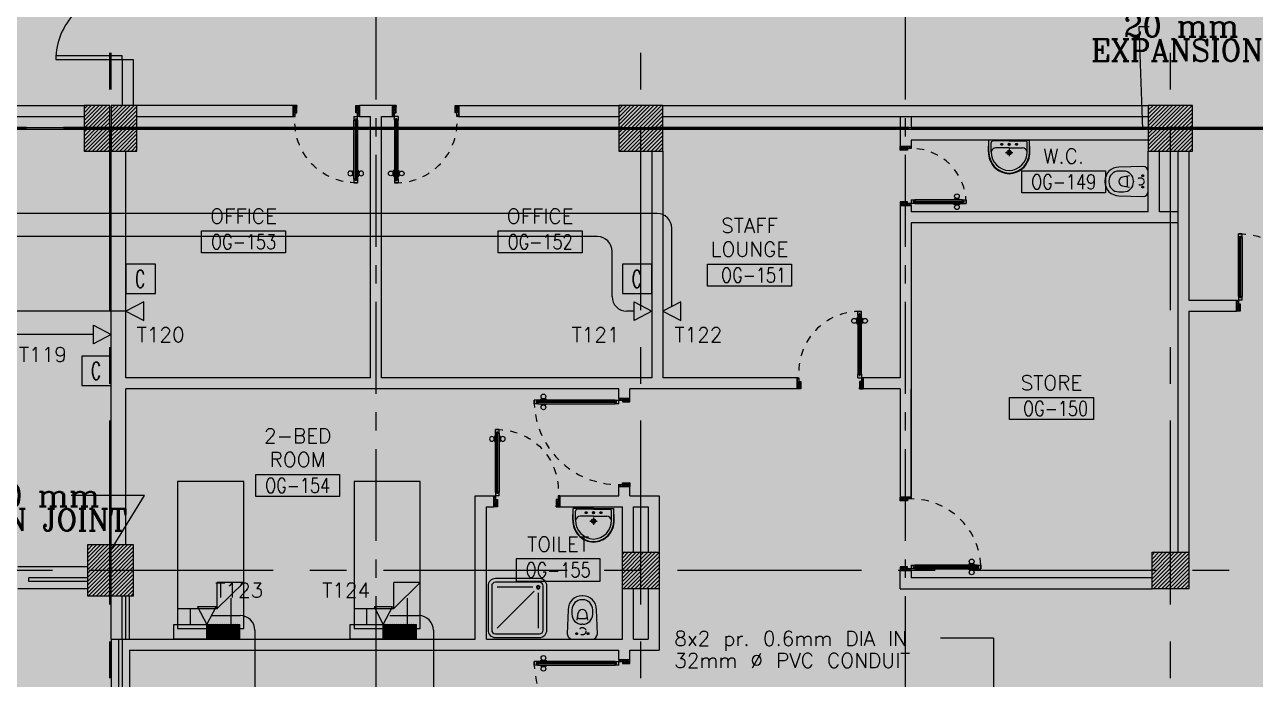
# Model space of a CAD drawing. Extents: x -0.3 to 92.6, y -1.1 to 78.4.
# Drawn here: x 48.54 to 65.28, y 25.87 to 34.77 of the extents above; entities that cross this region are included whole.
import ezdxf
from ezdxf.enums import TextEntityAlignment as Align

# ---------------------------------------------------------------- set-up
doc = ezdxf.new("R2010")
doc.units = 0
doc.header["$MEASUREMENT"] = 0
for name, pattern in [('CENTER', [2, 1.25, -0.25, 0.25, -0.25]), ('CENTERX2', [4, 2.5, -0.5, 0.5, -0.5]), ('DASHED', [0.75, 0.5, -0.25]), ('HIDDEN', [0.375, 0.25, -0.125]), ('HIDDEN2', [0.1875, 0.125, -0.0625])]:
    doc.linetypes.add(name, pattern=pattern)
doc.layers.get('0').update_dxf_attribs({"color": 11, "linetype": 'CONTINUOUS'})
for name, color, linetype in [('AXES', 11, 'CENTERX2'), ('AXES1', 11, 'CENTER'), ('COL', 11, 'CONTINUOUS'), ('DOOR', 11, 'CONTINUOUS'), ('E-CO', 6, 'CONTINUOUS'), ('E-TEL', 4, 'CONTINUOUS'), ('E-TEXT', 2, 'CONTINUOUS'), ('E-WIRE', 4, 'CONTINUOUS'), ('EJ', 11, 'CONTINUOUS'), ('FIX', 11, 'CONTINUOUS'), ('FUR', 11, 'CONTINUOUS'), ('HAT', 11, 'CONTINUOUS'), ('INSUL', 11, 'CONTINUOUS'), ('RM-BOX', 11, 'CONTINUOUS'), ('RM-NAME', 11, 'CONTINUOUS'), ('RM-NO', 11, 'CONTINUOUS'), ('ROOF', 11, 'CONTINUOUS'), ('WALL', 11, 'CONTINUOUS'), ('WALL-F', 11, 'CONTINUOUS'), ('WIN', 11, 'CONTINUOUS')]:
    doc.layers.add(name, color=color, linetype=linetype)
doc.styles.add('DIM7', font='simplex.shx', dxfattribs={"width": 0.8})
doc.styles.add('ROMANC', font='romanc', dxfattribs={"height": 0.1})
doc.styles.add('ROMANS', font='ROMANS.shx', dxfattribs={"width": 0.6})
doc.styles.get("Standard").update_dxf_attribs({"font": 'TXT.shx'})
doc.dimstyles.new('DIM-OUT', dxfattribs={"dimscale": 0, "dimtxt": 0.24, "dimasz": 0.08, "dimexe": 0.02, "dimexo": 0.02, "dimgap": 0.05, "dimtad": 1, "dimdec": 0, "dimlfac": 1000, "dimzin": 0, "dimdsep": 46, "dimtxsty": 'ROMANS', "dimblk1": 'ARCHTICK', "dimblk2": 'ARCHTICK', "dimsah": 1, "dimcen": 0.01, "dimdle": 0.08, "dimclrd": 7, "dimclre": 7, "dimclrt": 2, "dimadec": 0, "dimazin": 0, "dimtp": 2, "dimtm": 2, "dimtfac": 0.114286, "dimtdec": 0, "dimtix": 1, "dimtmove": 2, "dimatfit": 3, "dimldrblk": 'ARCHTICK', "dimfxl": 0, "dimtolj": 1, "dimtzin": 0, "dimarcsym": 0})

# ---------------------------------------------------------------- blocks, each defined once
blk = doc.blocks.new('A$C376C1807')
at = {"layer": 'DOOR'}
for p, q in [((0, 0.9), (0, 0.85)), ((0.9, 0.9), (0, 0.9)), ((0, 0.85), (0.899, 0.85))]:
    blk.add_line(p, q, dxfattribs=at)
blk.add_arc((0, 0.9), 0.9, 270, 0, dxfattribs=at)
blk = doc.blocks.new('AH20A')
at = {"layer": 'FUR'}
for p, q in [((0, 0.5), (0, -0.5)), ((1, 0.5), (0, 0.5)), ((0.1358, 0.5), (0.1358, -0.0987)), ((1, -0.5), (1, 0.5)), ((0.1358, 0.3112), (0.0277, 0.3112)), ((0.0277, 0.3112), (0.0277, -0.3087)), ((0.1358, -0.0987), (0.3125, -0.5)), ((0.1358, -0.0987), (0.3125, -0.0987)), ((0.3125, -0.5), (0.3125, -0.0987)), ((0.0277, -0.3087), (0.2076, -0.3087)), ((0, -0.5), (1, -0.5))]:
    blk.add_line(p, q, dxfattribs=at)
blk = doc.blocks.new('WC1')
at = {"layer": 'FIX', "lineweight": 20}
for p, q in [((-210, 204), (-538, 194)), ((-727, 5), (-727, -5)), ((-674, 5), (-674, -5)), ((-534, 24), (-540, 0)), ((-540, 0), (-534, -24)), ((-475, 141), (-538, 141)), ((-395, 76), (-490, 60)), ((-339, 5), (-339, -5)), ((-137, 0), (-137, 131)), ((-137, -131), (-137, 0)), ((-538, -141), (-475, -141)), ((-490, -60), (-395, -76)), ((-538, -194), (-210, -204)), ((-213, -204), (-210, -204))]:
    blk.add_line(p, q, dxfattribs=at)
at = {"layer": 'FIX', "linetype": 'Continuous', "lineweight": 20}
blk.add_line((-420, -47), (-420, 45), dxfattribs=at)
at = {"layer": 'FIX', "linetype": 'HIDDEN2', "lineweight": 20, "ltscale": 0.3}
blk.add_circle((-245, 0), 49.8, dxfattribs=at)
at = {"layer": 'FIX', "linetype": 'HIDDEN', "lineweight": 20, "ltscale": 0.05}
for centre in [(-213, 78), (-213, -77)]:
    blk.add_circle(centre, 11.6, dxfattribs=at)
at = {"layer": 'FIX', "lineweight": 20}
for centre, radius, start, end in [((-538, 5), 189, 90, 180), ((-210, 131), 73, 360, 90), ((-538, 5), 136, 90, 180), ((-473, -7), 68.2, 128.9242, 152.8468), ((-464, -18), 82, 108.496, 128.9242), ((-475, 5), 136, 360, 90), ((-538, -5), 189, 180, 270), ((-538, -5), 136, 180, 270), ((-473, 7), 68.2, 207.1532, 231.0758), ((-464, 18), 82, 231.0758, 251.504), ((-475, -5), 136, 270, 0), ((-210, -131), 73, 270, 0)]:
    blk.add_arc(centre, radius, start, end, dxfattribs=at)
at = {"layer": 'FIX', "linetype": 'Continuous', "lineweight": 20}
for centre, start, end in [((-443, 46), 357.6662, 91.6121), ((-442, -46), 268.3879, 2.3338)]:
    blk.add_arc(centre, 22.3, start, end, dxfattribs=at)
blk = doc.blocks.new('LAV1')
at = {"layer": 'FIX', "linetype": 'ByBlock', "ltscale": 0.3}
for p, q in [((-280, 210), (-275, 50)), ((-245, 210), (-245, 85)), ((245, 210), (245, 85)), ((280, 210), (275, 50)), ((0, 60), (-220, 60)), ((0, 60), (220, 60))]:
    blk.add_line(p, q, dxfattribs=at)
at = {"layer": 'FIX', "linetype": 'Continuous', "lineweight": 20}
for p, q in [((-275, 210), (-275, 50)), ((275, 210), (275, 50)), ((0, 50), (-275, 50)), ((0, 50), (-252, 50)), ((0, 155), (-181, 155)), ((0, 155), (181, 155)), ((0, 50), (275, 50)), ((0, 50), (252, 50))]:
    blk.add_line(p, q, dxfattribs=at)
at = {"layer": 'FIX', "linetype": 'DASHED', "lineweight": 20, "ltscale": 0.05}
for p, q in [((50, 220), (-50, 220)), ((0, 170), (0, 270)), ((0, 170), (0, 270))]:
    blk.add_line(p, q, dxfattribs=at)
at = {"layer": 'FIX', "lineweight": 20}
for p, q in [((16, 107), (-15, 107)), ((0, 92), (0, 123))]:
    blk.add_line(p, q, dxfattribs=at)
for centre, radius in [((0, 220), 29.5), ((0, 220), 22.5), ((0, 107), 15.5)]:
    blk.add_circle(centre, radius, dxfattribs=at)
at = {"layer": 'FIX', "linetype": 'HIDDEN', "lineweight": 20, "ltscale": 0.05}
for centre in [(-100, 107), (100, 107)]:
    blk.add_circle(centre, 12.4, dxfattribs=at)
at = {"layer": 'FIX', "linetype": 'ByBlock', "ltscale": 0.3}
for centre, radius, start, end in [((7, 220), 287, 91.3776, 182.0064), ((-7, 220), 287, 357.9936, 88.6224), ((-220, 85), 24.9, 179.7021, 269.9486), ((220, 85), 24.9, 270.0514, 0.2979)]:
    blk.add_arc(centre, radius, start, end, dxfattribs=at)
at = {"layer": 'FIX', "linetype": 'Continuous', "lineweight": 20}
for centre, radius, start, end in [((8, 217), 283, 91.6988, 181.351), ((8, 212), 253, 91.7328, 180.4884), ((-8, 217), 283, 358.649, 88.3012), ((-8, 212), 253, 359.5116, 88.2672), ((-179, 222), 66.9, 190.2006, 268.0786), ((179, 222), 66.9, 271.9214, 349.7994)]:
    blk.add_arc(centre, radius, start, end, dxfattribs=at)
blk = doc.blocks.new('SHR1')
at = {"layer": 'FIX'}
for p, q in [((-196, 196), (-700, 700)), ((-143, 218), (-143, 700)), ((-218, 143), (-700, 143))]:
    blk.add_line(p, q, dxfattribs=at)
for points in [[(-825, 125), (-825, 725, -0.414214), (-725, 825), (-125, 825, -0.414214), (-25, 725), (-25, 125, -0.414214), (-125, 25), (-725, 25, -0.414214)], [(-775, 125), (-775, 725, -0.414214), (-725, 775), (-125, 775, -0.414214), (-75, 725), (-75, 125, -0.414214), (-125, 75), (-725, 75, -0.414214)]]:
    blk.add_lwpolyline(points, format="xyb", close=True, dxfattribs=at)
for radius in [25, 15]:
    blk.add_circle((-143, 143), radius, dxfattribs=at)
blk = doc.blocks.new('RM1')
at = {"layer": 'RM-BOX'}
blk.add_lwpolyline([(570, -200), (-570, -200), (-570, -500), (570, -500)], close=True, dxfattribs=at)
at = {"layer": 'RM-NAME', "style": 'ROMANS'}
for tag, p in [('ROOMNAME1', (0, 324)), ('ROOMNAME2', (0, 0))]:
    blk.add_attdef(tag, text='', height=200, dxfattribs=at).set_placement(p, align=Align.MIDDLE)
at = {"layer": 'RM-NO', "style": 'ROMANS', "width": 0.8}
blk.add_attdef('ROOMNO', text='', height=200, dxfattribs=at).set_placement((0, -350), align=Align.MIDDLE)
blk = doc.blocks.new('DOOR90')
at = {"layer": 'DOOR', "linetype": 'ByBlock'}
for p, q in [((0, 0), (-150, 0)), ((-200, -25), (-1000, -25)), ((-200, -42), (-1000, -42)), ((-200, -58), (-1000, -58)), ((-1000, -75), (-200, -75))]:
    blk.add_line(p, q, dxfattribs=at)
at = {"layer": 'DOOR', "color": 0, "linetype": 'ByBlock'}
for p, q in [((-150, 0), (-150, -25)), ((-150, 0), (0, 0)), ((0, -50), (0, 0)), ((-1050, -25), (-1050, -75)), ((-1050, -75), (-1050, -25)), ((-1000, -25), (-1050, -25)), ((-1000, -75), (-1050, -75)), ((-1020, -42), (-1020, -58)), ((-1000, -42), (-1020, -42)), ((-1000, -58), (-1020, -58)), ((-1000, -25), (-1000, -42)), ((-1000, -58), (-1000, -75)), ((-968, -25), (-968, -18)), ((-878, -18), (-968, -18)), ((-968, -75), (-968, -82)), ((-878, -82), (-968, -82)), ((-955, -18), (-955, -9)), ((-955, -9), (-890, -9)), ((-955, -18), (-890, -18)), ((-955, -82), (-955, -91)), ((-955, -82), (-890, -82)), ((-955, -91), (-890, -91)), ((-890, -18), (-890, -9)), ((-890, -82), (-890, -91)), ((-878, -25), (-878, -18)), ((-878, -75), (-878, -82)), ((-200, -42), (-200, -25)), ((-200, -25), (-150, -25)), ((-180, -42), (-200, -42)), ((-200, -75), (-200, -58)), ((-200, -58), (-180, -58)), ((-150, -75), (-200, -75)), ((-180, -58), (-180, -42)), ((-150, -75), (-150, -25)), ((-150, -25), (-100, -25)), ((-100, -25), (-100, -50)), ((-100, -50), (0, -50)), ((-150, -900), (-150, -875)), ((-150, -875), (-100, -875)), ((0, -900), (-150, -900)), ((-150, -900), (0, -900)), ((-100, -850), (0, -850)), ((-100, -875), (-100, -850)), ((0, -850), (0, -900))]:
    blk.add_line(p, q, dxfattribs=at)
at = {"layer": 'DOOR', "color": 9, "linetype": 'ByBlock'}
for p, q in [((0, -50), (-114, 0)), ((0, -50), (-40, 0)), ((0, -50), (-100, -37)), ((0, -850), (-114, -900)), ((0, -850), (-100, -863)), ((0, -850), (-40, -900))]:
    blk.add_line(p, q, dxfattribs=at)
at = {"layer": 'DOOR', "color": 0, "linetype": 'ByBlock'}
for centre in [(-923, 24), (-923, -124)]:
    blk.add_circle(centre, 32.4, dxfattribs=at)
at = {"layer": 'DOOR', "color": 9, "linetype": 'ByBlock'}
for centre, radius, start, end in [((0, -50), 74.4, 137.7764, 180), ((0, -50), 54.4, 113.2074, 180), ((0, -50), 154, 161.1053, 166.2858), ((0, -50), 134, 158.1598, 169.28), ((0, -50), 114, 154.0838, 167.3774), ((0, -50), 94.4, 148.0182, 180), ((0, -50), 34.4, 90, 180), ((0, -50), 14.4, 90, 180), ((0, -850), 154, 193.7142, 198.8947), ((0, -850), 134, 190.72, 201.8402), ((0, -850), 94.4, 180, 211.9818), ((0, -850), 74.4, 180, 222.2236), ((0, -850), 54.4, 180, 246.7926), ((0, -850), 34.4, 180, 270), ((0, -850), 14.4, 180, 270)]:
    blk.add_arc(centre, radius, start, end, dxfattribs=at)
at = {"layer": 'DOOR', "linetype": 'HIDDEN', "ltscale": 0.5}
blk.add_arc((-222, -50), 828, 178.2701, 275.003, dxfattribs=at)
blk = doc.blocks.new('DOOR80')
at = {"layer": 'DOOR', "color": 0, "linetype": 'ByBlock'}
for p, q in [((-75, 850), (-75, 900)), ((-75, 900), (-25, 900)), ((-25, 900), (-75, 900)), ((-58, 850), (-75, 850)), ((-58, 850), (-58, 870)), ((-42, 870), (-58, 870)), ((-42, 850), (-42, 870)), ((-25, 850), (-42, 850)), ((-25, 850), (-25, 900)), ((-91, 805), (-91, 740)), ((-82, 805), (-91, 805)), ((-82, 740), (-91, 740)), ((-82, 728), (-82, 818)), ((-75, 818), (-82, 818)), ((-82, 805), (-82, 740)), ((-75, 728), (-82, 728)), ((-25, 818), (-18, 818)), ((-25, 728), (-18, 728)), ((-18, 728), (-18, 818)), ((-18, 805), (-18, 740)), ((-18, 805), (-9, 805)), ((-18, 740), (-9, 740)), ((-9, 805), (-9, 740)), ((-75, 200), (-58, 200)), ((-75, 150), (-75, 200)), ((-58, 200), (-58, 180)), ((-58, 180), (-42, 180)), ((-42, 200), (-25, 200)), ((-42, 180), (-42, 200)), ((-25, 200), (-25, 150)), ((-800, 150), (-800, 0)), ((-800, 150), (-775, 150)), ((-800, 0), (-800, 150)), ((-750, 0), (-800, 0)), ((-775, 150), (-775, 100)), ((-775, 100), (-750, 100)), ((-750, 100), (-750, 0)), ((-75, 150), (-25, 150)), ((-50, 100), (-50, 0)), ((-25, 100), (-50, 100)), ((-50, 0), (0, 0)), ((0, 150), (-25, 150)), ((-25, 150), (-25, 100)), ((0, 0), (0, 150)), ((0, 150), (0, 0))]:
    blk.add_line(p, q, dxfattribs=at)
at = {"layer": 'DOOR', "linetype": 'ByBlock'}
for p, q in [((-75, 850), (-75, 200)), ((-58, 200), (-58, 850)), ((-42, 200), (-42, 850)), ((-25, 200), (-25, 850))]:
    blk.add_line(p, q, dxfattribs=at)
at = {"layer": 'DOOR', "color": 9, "linetype": 'ByBlock'}
for p, q in [((-750, 0), (-800, 114)), ((-750, 0), (-800, 40)), ((-750, 0), (-763, 100)), ((-50, 0), (0, 114)), ((-50, 0), (-37, 100)), ((-50, 0), (0, 40))]:
    blk.add_line(p, q, dxfattribs=at)
at = {"layer": 'DOOR', "color": 0, "linetype": 'ByBlock'}
for centre in [(-124, 773), (24, 773)]:
    blk.add_circle(centre, 32.4, dxfattribs=at)
at = {"layer": 'DOOR', "linetype": 'HIDDEN', "ltscale": 0.5}
blk.add_arc((-25, 150), 750, 90, 180, dxfattribs=at)
at = {"layer": 'DOOR', "color": 9, "linetype": 'ByBlock'}
for centre, radius, start, end in [((-750, 0), 154, 103.7142, 108.8947), ((-750, 0), 134, 100.72, 111.8402), ((-750, 0), 94.4, 90, 121.9818), ((-750, 0), 74.4, 90, 132.2236), ((-750, 0), 54.4, 90, 156.7926), ((-750, 0), 34.4, 90, 180), ((-750, 0), 14.4, 90, 180), ((-50, 0), 94.4, 58.0182, 90), ((-50, 0), 74.4, 47.7764, 90), ((-50, 0), 54.4, 23.2074, 90), ((-50, 0), 34.4, 0, 90), ((-50, 0), 14.4, 0, 90), ((-50, 0), 134, 68.1598, 79.28), ((-50, 0), 114, 64.0838, 77.3774), ((-50, 0), 154, 71.1053, 76.2858)]:
    blk.add_arc(centre, radius, start, end, dxfattribs=at)
blk = doc.blocks.new('DOOR-10')
at = {"layer": 'DOOR', "color": 0, "linetype": 'ByBlock'}
for p, q in [((-83, 1005), (-92, 1005)), ((-92, 1005), (-92, 940)), ((-76, 1018), (-83, 1018)), ((-83, 928), (-83, 1018)), ((-83, 1005), (-83, 940)), ((-26, 1100), (-76, 1100)), ((-76, 1100), (-26, 1100)), ((-76, 1050), (-76, 1100)), ((-59, 1050), (-76, 1050)), ((-43, 1070), (-59, 1070)), ((-59, 1050), (-59, 1070)), ((-43, 1050), (-43, 1070)), ((-26, 1050), (-43, 1050)), ((-26, 1050), (-26, 1100)), ((-26, 1018), (-18, 1018)), ((-18, 928), (-18, 1018)), ((-18, 1005), (-9, 1005)), ((-18, 1005), (-18, 940)), ((-9, 1005), (-9, 940)), ((-83, 940), (-92, 940)), ((-76, 928), (-83, 928)), ((-26, 928), (-18, 928)), ((-18, 940), (-9, 940)), ((-76, 200), (-59, 200)), ((-76, 150), (-76, 200)), ((-59, 200), (-59, 180)), ((-59, 180), (-43, 180)), ((-43, 200), (-26, 200)), ((-43, 180), (-43, 200)), ((-26, 200), (-26, 150)), ((-1001, 0), (-1001, 150)), ((-1001, 150), (-976, 150)), ((-1001, 150), (-1001, 0)), ((-951, 0), (-1001, 0)), ((-976, 150), (-976, 100)), ((-976, 100), (-951, 100)), ((-951, 100), (-951, 0)), ((-76, 150), (-26, 150)), ((-51, 100), (-51, 0)), ((-26, 100), (-51, 100)), ((-51, 0), (-1, 0)), ((-1, 150), (-26, 150)), ((-26, 150), (-26, 100))]:
    blk.add_line(p, q, dxfattribs=at)
at = {"layer": 'DOOR', "linetype": 'ByBlock'}
for p, q in [((-76, 1050), (-76, 200)), ((-59, 200), (-59, 1050)), ((-43, 200), (-43, 1050)), ((-26, 200), (-26, 1050))]:
    blk.add_line(p, q, dxfattribs=at)
at = {"layer": 'DOOR', "color": 9, "linetype": 'ByBlock'}
for p, q in [((-951, 0), (-1001, 114)), ((-951, 0), (-1001, 40)), ((-951, 0), (-964, 100)), ((-51, 0), (-1, 114)), ((-51, 0), (-37, 100)), ((-51, 0), (-1, 40)), ((-1, 0), (-1, 150))]:
    blk.add_line(p, q, dxfattribs=at)
at = {"layer": 'DOOR', "color": 0, "linetype": 'ByBlock'}
for centre in [(-124, 973), (23, 973)]:
    blk.add_circle(centre, 32.4, dxfattribs=at)
at = {"layer": 'DOOR', "linetype": 'HIDDEN', "ltscale": 0.5}
blk.add_arc((-23, 149), 952, 93.1482, 179.9482, dxfattribs=at)
at = {"layer": 'DOOR', "color": 9, "linetype": 'ByBlock'}
for centre, radius, start, end in [((-951, 0), 154, 103.7142, 108.8947), ((-951, 0), 134, 100.72, 111.8402), ((-951, 0), 94.4, 90, 121.9818), ((-951, 0), 74.4, 90, 132.2236), ((-951, 0), 54.4, 90, 156.7926), ((-951, 0), 34.4, 90, 180), ((-951, 0), 14.4, 90, 180), ((-51, 0), 94.4, 58.0182, 90), ((-51, 0), 74.4, 47.7764, 90), ((-51, 0), 54.4, 23.2074, 90), ((-51, 0), 34.4, 0, 90), ((-51, 0), 14.4, 0, 90), ((-51, 0), 134, 68.1598, 79.28), ((-51, 0), 114, 64.0838, 77.3774), ((-51, 0), 154, 71.1053, 76.2858)]:
    blk.add_arc(centre, radius, start, end, dxfattribs=at)
blk = doc.blocks.new('DOOR100')
at = {"layer": 'DOOR', "color": 0, "linetype": 'ByBlock'}
for p, q in [((-92, 1206), (-92, 1141)), ((-83, 1206), (-92, 1206)), ((-83, 1129), (-83, 1219)), ((-76, 1219), (-83, 1219)), ((-83, 1206), (-83, 1141)), ((-76, 1251), (-76, 1301)), ((-76, 1301), (-26, 1301)), ((-26, 1301), (-76, 1301)), ((-59, 1251), (-76, 1251)), ((-59, 1251), (-59, 1271)), ((-43, 1271), (-59, 1271)), ((-43, 1251), (-43, 1271)), ((-26, 1251), (-43, 1251)), ((-26, 1251), (-26, 1301)), ((-26, 1219), (-19, 1219)), ((-19, 1129), (-19, 1219)), ((-19, 1206), (-19, 1141)), ((-19, 1206), (-10, 1206)), ((-10, 1206), (-10, 1141)), ((-83, 1141), (-92, 1141)), ((-76, 1129), (-83, 1129)), ((-26, 1129), (-19, 1129)), ((-19, 1141), (-10, 1141)), ((-76, 200), (-59, 200)), ((-76, 150), (-76, 200)), ((-59, 200), (-59, 180)), ((-59, 180), (-43, 180)), ((-43, 200), (-26, 200)), ((-43, 180), (-43, 200)), ((-26, 200), (-26, 150)), ((-1201, 0), (-1201, 150)), ((-1201, 150), (-1176, 150)), ((-1201, 150), (-1201, 0)), ((-1151, 0), (-1201, 0)), ((-1176, 150), (-1176, 100)), ((-1176, 100), (-1151, 100)), ((-1151, 100), (-1151, 0)), ((-76, 150), (-26, 150)), ((-51, 100), (-51, 0)), ((-26, 100), (-51, 100)), ((-51, 0), (-1, 0)), ((-1, 150), (-26, 150)), ((-26, 150), (-26, 100)), ((-1, 150), (-1, 0))]:
    blk.add_line(p, q, dxfattribs=at)
at = {"layer": 'DOOR', "linetype": 'ByBlock'}
for p, q in [((-76, 1251), (-76, 200)), ((-59, 200), (-59, 1251)), ((-43, 200), (-43, 1251)), ((-26, 200), (-26, 1251))]:
    blk.add_line(p, q, dxfattribs=at)
at = {"layer": 'DOOR', "color": 9, "linetype": 'ByBlock'}
for p, q in [((-1151, 0), (-1201, 114)), ((-1151, 0), (-1201, 40)), ((-1151, 0), (-1164, 100)), ((-51, 0), (-1, 114)), ((-51, 0), (-38, 100)), ((-51, 0), (-1, 40))]:
    blk.add_line(p, q, dxfattribs=at)
at = {"layer": 'DOOR', "color": 0, "linetype": 'ByBlock'}
for centre in [(-125, 1174), (22, 1174)]:
    blk.add_circle(centre, 32.4, dxfattribs=at)
at = {"layer": 'DOOR', "linetype": 'HIDDEN', "ltscale": 0.5}
blk.add_arc((-27, 152), 1149, 89.961, 180.0931, dxfattribs=at)
at = {"layer": 'DOOR', "color": 9, "linetype": 'ByBlock'}
for centre, radius, start, end in [((-1151, 0), 154, 103.7142, 108.8947), ((-1151, 0), 134, 100.72, 111.8402), ((-1151, 0), 94.4, 90, 121.9818), ((-1151, 0), 74.4, 90, 132.2236), ((-1151, 0), 54.4, 90, 156.7926), ((-1151, 0), 34.4, 90, 180), ((-1151, 0), 14.4, 90, 180), ((-51, 0), 94.4, 58.0182, 90), ((-51, 0), 74.4, 47.7764, 90), ((-51, 0), 54.4, 23.2074, 90), ((-51, 0), 34.4, 0, 90), ((-51, 0), 14.4, 0, 90), ((-51, 0), 134, 68.1598, 79.28), ((-51, 0), 114, 64.0838, 77.3774), ((-51, 0), 154, 71.1053, 76.2858)]:
    blk.add_arc(centre, radius, start, end, dxfattribs=at)
blk = doc.blocks.new('A$C272A55A0')
at = {"layer": 'DOOR', "color": 0, "linetype": 'ByBlock'}
for p, q in [((0, 900), (0, 1050)), ((50, 1050), (0, 1050)), ((50, 950), (50, 1050)), ((1750, 950), (1750, 1050)), ((1750, 1050), (1800, 1050)), ((1800, 1050), (1800, 900)), ((0, 900), (25, 900)), ((25, 950), (50, 950)), ((25, 900), (25, 950)), ((75, 900), (25, 900)), ((25, 850), (25, 900)), ((42, 850), (25, 850)), ((58, 870), (42, 870)), ((42, 870), (42, 850)), ((58, 850), (58, 870)), ((75, 850), (58, 850)), ((75, 900), (75, 850)), ((1725, 900), (1775, 900)), ((1725, 900), (1725, 850)), ((1725, 850), (1742, 850)), ((1742, 870), (1758, 870)), ((1742, 850), (1742, 870)), ((1775, 950), (1750, 950)), ((1758, 870), (1758, 850)), ((1758, 850), (1775, 850)), ((1775, 900), (1775, 950)), ((1800, 900), (1775, 900)), ((1775, 850), (1775, 900)), ((1725, 173), (1718, 173)), ((1718, 173), (1718, 83)), ((1775, 173), (1782, 173)), ((1782, 173), (1782, 83)), ((25, 50), (42, 50)), ((25, 50), (25, 0)), ((25, 0), (75, 0)), ((75, 0), (25, 0)), ((42, 50), (42, 30)), ((42, 30), (58, 30)), ((58, 50), (75, 50)), ((58, 50), (58, 30)), ((75, 50), (75, 0)), ((1718, 160), (1709, 160)), ((1709, 95), (1709, 160)), ((1718, 95), (1709, 95)), ((1718, 95), (1718, 160)), ((1725, 83), (1718, 83)), ((1742, 50), (1725, 50)), ((1725, 50), (1725, 0)), ((1775, 0), (1725, 0)), ((1725, 0), (1775, 0)), ((1742, 50), (1742, 30)), ((1758, 30), (1742, 30)), ((1775, 50), (1758, 50)), ((1758, 50), (1758, 30)), ((1775, 83), (1782, 83)), ((1775, 50), (1775, 0)), ((1782, 160), (1791, 160)), ((1782, 95), (1782, 160)), ((1782, 95), (1791, 95)), ((1791, 95), (1791, 160))]:
    blk.add_line(p, q, dxfattribs=at)
at = {"layer": 'DOOR', "color": 9, "linetype": 'ByBlock'}
for p, q in [((50, 1050), (0, 1010)), ((50, 1050), (0, 937)), ((50, 1050), (37, 950)), ((1750, 1050), (1800, 1010)), ((1750, 1050), (1800, 937)), ((1750, 1050), (1763, 950))]:
    blk.add_line(p, q, dxfattribs=at)
at = {"layer": 'DOOR', "linetype": 'ByBlock'}
for p, q in [((25, 850), (25, 50)), ((42, 850), (42, 50)), ((58, 850), (58, 50)), ((75, 50), (75, 850)), ((1725, 50), (1725, 850)), ((1742, 850), (1742, 50)), ((1758, 850), (1758, 50)), ((1775, 850), (1775, 50))]:
    blk.add_line(p, q, dxfattribs=at)
at = {"layer": 'DOOR', "color": 0, "linetype": 'ByBlock'}
for centre in [(1676, 128), (1824, 128)]:
    blk.add_circle(centre, 32.4, dxfattribs=at)
at = {"layer": 'DOOR', "color": 9, "linetype": 'ByBlock'}
for centre, radius, start, end in [((50, 1050), 54.4, 203.2074, 270), ((50, 1050), 34.4, 180, 270), ((50, 1050), 14.4, 180, 270), ((1750, 1050), 14.4, 270, 0), ((1750, 1050), 34.4, 270, 0), ((1750, 1050), 54.4, 270, 336.7926), ((50, 1050), 74.4, 227.7764, 270), ((50, 1050), 94.4, 238.0182, 270), ((50, 1050), 114, 244.0838, 257.3774), ((50, 1050), 134, 248.1598, 259.28), ((50, 1050), 154, 251.1053, 256.2858), ((1750, 1050), 74.4, 270, 312.2236), ((1750, 1050), 94.4, 270, 301.9818), ((1750, 1050), 114, 282.6226, 295.9162), ((1750, 1050), 134, 280.72, 291.8402), ((1750, 1050), 154, 283.7142, 288.8947)]:
    blk.add_arc(centre, radius, start, end, dxfattribs=at)
at = {"layer": 'DOOR', "linetype": 'HIDDEN', "ltscale": 0.5}
for centre, start, end in [((50, 851), 268.3174, 3.2965), ((1750, 851), 176.7035, 271.6826)]:
    blk.add_arc(centre, 851, start, end, dxfattribs=at)
at = {"layer": 'WALL', "linetype": 'ByBlock'}
blk.add_line((1800, 900), (1800, 1050), dxfattribs=at)
blk = doc.blocks.new('C11')
at = {"layer": 'HAT'}
h = blk.add_hatch(dxfattribs=at)
h.set_pattern_fill('ANSI31', color=256, scale=300, style=0)
h.set_pattern_definition([(45, (-248556.182, -75061.005), (-26.5165043, 26.5165043), [])])
h.paths.add_polyline_path([(300, 700), (0, 700), (0, 350), (300, 350)])
h.paths.add_polyline_path([(300, 350), (0, 350), (0, 0), (300, 0)])
at = {"layer": 'COL'}
blk.add_lwpolyline([(300, 700), (300, 0), (0, 0), (0, 700)], close=True, dxfattribs=at)
blk = doc.blocks.new('C11D')
at = {"layer": 'COL', "linetype": 'ByBlock'}
for p in [(-320, 0), (0, 0)]:
    blk.add_blockref('C11', p, dxfattribs=at)
blk = doc.blocks.new('C5')
at = {"layer": 'HAT', "linetype": 'ByBlock'}
h = blk.add_hatch(dxfattribs=at)
h.set_pattern_fill('ANSI31', color=256, scale=300, style=0)
h.set_pattern_definition([(45, (-223356.182, -51411.005), (-26.516504, 26.516504), [])])
h.paths.add_polyline_path([(300, 300), (0, 300), (0, 0), (300, 0)])
h.paths.add_polyline_path([(600, 300), (300, 300), (300, 0), (600, 0)])
at = {"layer": 'COL'}
blk.add_lwpolyline([(600, 300), (0, 300), (0, 0), (600, 0)], close=True, dxfattribs=at)
blk = doc.blocks.new('C7')
at = {"layer": 'HAT'}
h = blk.add_hatch(dxfattribs=at)
h.set_pattern_fill('ANSI31', color=256, scale=300, style=0)
h.set_pattern_definition([(45, (-248876.182, -51411.005), (-26.5165043, 26.5165043), [])])
h.paths.add_polyline_path([(350, 300), (250, 300), (0, 300), (0, 0), (350, 0)])
at = {"layer": 'COL'}
blk.add_lwpolyline([(0, 300), (0, 0), (350, 0), (350, 300)], close=True, dxfattribs=at)
blk = doc.blocks.new('COL50')
at = {"layer": 'COL'}
blk.add_lwpolyline([(-250, 250), (-250, -250), (250, -250), (250, 250)], close=True, dxfattribs=at)
blk = doc.blocks.new('*X70')
at = {"color": 0}
for p, q in [((235129, 139881), (235597, 140350)), ((235129, 139934), (235544, 140350)), ((235129, 139987), (235491, 140350)), ((235129, 140040), (235438, 140350)), ((235129, 140093), (235385, 140350)), ((235129, 140146), (235332, 140350)), ((235129, 140199), (235279, 140350)), ((235129, 140253), (235226, 140350)), ((235129, 140306), (235173, 140350)), ((235150, 139850), (235629, 140328)), ((235203, 139850), (235629, 140275)), ((235256, 139850), (235629, 140222)), ((235309, 139850), (235629, 140169)), ((235362, 139850), (235629, 140116)), ((235415, 139850), (235629, 140063)), ((235468, 139850), (235629, 140010)), ((235521, 139850), (235629, 139957)), ((235574, 139850), (235629, 139904))]:
    blk.add_line(p, q, dxfattribs=at)
blk = doc.blocks.new('*X71')
at = {"color": 0}
for p, q in [((227929, 139894), (228385, 140350)), ((227929, 139947), (228331, 140350)), ((227929, 140000), (228278, 140350)), ((227929, 140053), (228225, 140350)), ((227929, 140106), (228172, 140350)), ((227929, 140159), (228119, 140350)), ((227929, 140212), (228066, 140350)), ((227929, 140265), (228013, 140350)), ((227929, 140318), (227960, 140350)), ((227938, 139850), (228429, 140341)), ((227991, 139850), (228429, 140288)), ((228044, 139850), (228429, 140235)), ((228097, 139850), (228429, 140182)), ((228150, 139850), (228429, 140129)), ((228203, 139850), (228429, 140076)), ((228256, 139850), (228429, 140023)), ((228309, 139850), (228429, 139969)), ((228362, 139850), (228429, 139916)), ((228415, 139850), (228429, 139863))]:
    blk.add_line(p, q, dxfattribs=at)

msp = doc.modelspace()

# ---------------------------------------------------------------- linework, layer by layer
at = {"layer": 'AXES'}
for p, q in [((56.9217, -1.1143), (56.9217, 77.6984)), ((64.1217, -1.1143), (64.1217, 77.6984)), ((49.7017, -1.1143), (49.7017, 77.3484)), ((49.7217, -1.1143), (49.7217, 77.3484)), ((91.5717, 33.37), (23.8817, 33.37)), ((91.5717, 33.35), (23.8817, 33.35)), ((91.9217, 27.35), (23.8817, 27.35))]:
    msp.add_line(p, q, dxfattribs=at)
at = {"layer": 'AXES1'}
for p, q in [((53.3217, 5.75), (53.3217, 64.57)), ((60.5217, 5.75), (60.5217, 64.57))]:
    msp.add_line(p, q, dxfattribs=at)
at = {"layer": 'E-CO', "color": 4}
for points in [[(50.3217, 31.515), (49.9217, 31.515), (49.9217, 31.115), (50.3217, 31.115)], [(57.0717, 31.515), (56.6717, 31.515), (56.6717, 31.115), (57.0717, 31.115)], [(49.7217, 30.2646), (49.3217, 30.2646), (49.3217, 29.8646), (49.7217, 29.8646)]]:
    msp.add_lwpolyline(points, close=True, dxfattribs=at)
at = {"layer": 'E-TEL', "color": 4}
for p, q in [((51.1468, 26.8565), (50.8943, 26.8565)), ((50.8943, 26.8565), (51.0205, 26.6144)), ((51.0205, 26.6144), (51.1468, 26.8565)), ((53.5468, 26.8565), (53.2943, 26.8565)), ((53.2943, 26.8565), (53.4205, 26.6144)), ((53.4205, 26.6144), (53.5468, 26.8565)), ((50.5717, 26.6144), (51.4717, 26.6144)), ((50.5717, 26.415), (50.5717, 26.6144)), ((51.0205, 26.415), (51.0205, 26.6144)), ((51.4506, 26.415), (51.0231, 26.6144)), ((51.4717, 26.419), (51.0527, 26.6144)), ((51.4717, 26.4328), (51.0823, 26.6144)), ((51.4717, 26.4466), (51.1118, 26.6144)), ((51.4717, 26.4604), (51.1414, 26.6144)), ((51.4717, 26.4742), (51.171, 26.6144)), ((51.4717, 26.4879), (51.2006, 26.6144)), ((51.4717, 26.5017), (51.2301, 26.6144)), ((51.4717, 26.5155), (51.2597, 26.6144)), ((51.4717, 26.5293), (51.2893, 26.6144)), ((51.4717, 26.5431), (51.3189, 26.6144)), ((51.4717, 26.5569), (51.3485, 26.6144)), ((51.4717, 26.5707), (51.378, 26.6144)), ((51.4717, 26.5845), (51.4076, 26.6144)), ((51.4717, 26.5983), (51.4372, 26.6144)), ((51.4716, 26.6121), (51.4668, 26.6144)), ((51.4717, 26.415), (51.4717, 26.6144)), ((52.9717, 26.6144), (53.8717, 26.6144)), ((52.9717, 26.415), (52.9717, 26.6144)), ((53.4205, 26.415), (53.4205, 26.6144)), ((53.8506, 26.415), (53.4231, 26.6144)), ((53.8717, 26.419), (53.4527, 26.6144)), ((53.8717, 26.4328), (53.4823, 26.6144)), ((53.8717, 26.4466), (53.5118, 26.6144)), ((53.8717, 26.4604), (53.5414, 26.6144)), ((53.8717, 26.4742), (53.571, 26.6144)), ((53.8717, 26.4879), (53.6006, 26.6144)), ((53.8717, 26.5017), (53.6301, 26.6144)), ((53.8717, 26.5155), (53.6597, 26.6144)), ((53.8717, 26.5293), (53.6893, 26.6144)), ((53.8717, 26.5431), (53.7189, 26.6144)), ((53.8717, 26.5569), (53.7485, 26.6144)), ((53.8717, 26.5707), (53.778, 26.6144)), ((53.8717, 26.5845), (53.8076, 26.6144)), ((53.8717, 26.5983), (53.8372, 26.6144)), ((53.8716, 26.6121), (53.8668, 26.6144)), ((53.8717, 26.415), (53.8717, 26.6144)), ((51.421, 26.415), (51.0205, 26.6018)), ((51.3915, 26.415), (51.0205, 26.588)), ((51.3619, 26.415), (51.0205, 26.5742)), ((51.3323, 26.415), (51.0205, 26.5604)), ((51.3027, 26.415), (51.0205, 26.5466)), ((51.2732, 26.415), (51.0205, 26.5328)), ((51.2436, 26.415), (51.0205, 26.519)), ((51.214, 26.415), (51.0205, 26.5052)), ((51.1844, 26.415), (51.0205, 26.4914)), ((51.1548, 26.415), (51.0205, 26.4776)), ((51.1253, 26.415), (51.0205, 26.4638)), ((51.0957, 26.415), (51.0205, 26.4501)), ((53.821, 26.415), (53.4205, 26.6018)), ((53.7915, 26.415), (53.4205, 26.588)), ((53.7619, 26.415), (53.4205, 26.5742)), ((53.7323, 26.415), (53.4205, 26.5604)), ((53.7027, 26.415), (53.4205, 26.5466)), ((53.6732, 26.415), (53.4205, 26.5328)), ((53.6436, 26.415), (53.4205, 26.519)), ((53.614, 26.415), (53.4205, 26.5052)), ((53.5844, 26.415), (53.4205, 26.4914)), ((53.5548, 26.415), (53.4205, 26.4776)), ((53.5253, 26.415), (53.4205, 26.4638)), ((53.4957, 26.415), (53.4205, 26.4501)), ((51.4717, 26.415), (50.5717, 26.415)), ((51.0661, 26.415), (51.0205, 26.4363)), ((53.8717, 26.415), (52.9717, 26.415)), ((53.4661, 26.415), (53.4205, 26.4363))]:
    msp.add_line(p, q, dxfattribs=at)
for points in [[(50.1638, 30.747), (50.1638, 30.9995), (49.9217, 30.8732), (49.9217, 30.8732)], [(56.8295, 30.747), (56.8295, 30.9995), (57.0717, 30.8732), (57.0717, 30.8732)], [(57.4638, 30.747), (57.4638, 30.9995), (57.2217, 30.8732), (57.2217, 30.8732)], [(49.4795, 30.4315), (49.4795, 30.684), (49.7217, 30.5577), (49.7217, 30.5577)]]:
    msp.add_lwpolyline(points, close=True, dxfattribs=at)
at = {"layer": 'E-TEXT', "color": 11}
msp.add_line((61.7165, 26.431), (60.9983, 26.431), dxfattribs=at)
msp.add_lwpolyline([(61.7165, 26.431), (61.7165, 25.2799), (61.8806, 25.2799), (61.8806, 25.5929), (61.5451, 25.5929)], dxfattribs=at)
at = {"layer": 'E-WIRE', "linetype": 'Continuous'}
for p, q in [((57.1427, 32.2029), (46.2448, 32.2029)), ((57.3427, 30.9364), (57.3427, 32.0029)), ((56.3315, 31.8874), (46.0263, 31.8874)), ((56.5315, 31.0732), (56.5315, 31.6874)), ((49.9217, 30.8732), (45.8077, 30.8732)), ((56.8295, 30.8732), (56.7315, 30.8732)), ((49.4795, 30.5577), (45.6173, 30.5577)), ((51.0837, 26.7354), (51.4748, 26.7354)), ((53.5111, 26.7354), (53.9022, 26.7354)), ((51.6748, 26.5354), (51.6748, 24.532)), ((54.1022, 26.5354), (54.1022, 24.682))]:
    msp.add_line(p, q, dxfattribs=at)
for centre, start, end in [((57.1427, 32.0029), 0, 90), ((56.3315, 31.6874), 0, 90), ((56.7315, 31.0732), 180, 270), ((51.4748, 26.5354), 0, 90), ((53.9022, 26.5354), 0, 90)]:
    msp.add_arc(centre, 0.2, start, end, dxfattribs=at)
at = {"layer": 'EJ', "color": 8}
for p, q in [((6.8367, 33.37), (82.3717, 33.37)), ((6.8367, 33.35), (82.3717, 33.35))]:
    msp.add_line(p, q, dxfattribs=at)
at = {"layer": 'EJ'}
for p, q in [((53.2467, 33.37), (49.9717, 33.37)), ((53.2467, 33.35), (49.9717, 33.35)), ((56.6717, 33.37), (53.3967, 33.37)), ((56.6717, 33.35), (53.3967, 33.35)), ((60.4467, 33.37), (57.1717, 33.37)), ((60.4467, 33.35), (57.1717, 33.35)), ((60.5967, 33.37), (63.8217, 33.37)), ((62.8467, 33.37), (60.5967, 33.37)), ((60.5967, 33.35), (63.8217, 33.35)), ((62.8467, 33.35), (60.5967, 33.35)), ((63.8717, 33.37), (62.9967, 33.37)), ((63.8717, 33.35), (62.9967, 33.35)), ((67.4717, 33.37), (64.3717, 33.37)), ((67.4717, 33.35), (64.3717, 33.35))]:
    msp.add_line(p, q, dxfattribs=at)
at = {"layer": 'INSUL'}
for p, q in [((48.6017, 27.2), (48.6017, 27.25)), ((49.4017, 27.25), (48.6017, 27.25)), ((49.4017, 27.2), (48.6017, 27.2)), ((49.8217, 26.415), (49.8217, 24.3)), ((49.8717, 26.415), (49.8717, 24.3))]:
    msp.add_line(p, q, dxfattribs=at)
at = {"layer": 'ROOF'}
for p, q in [((49.5974, 33.37), (82.2474, 33.37)), ((49.5974, 33.35), (82.2474, 33.35))]:
    msp.add_line(p, q, dxfattribs=at)
at = {"layer": 'WALL'}
for p, q in [((49.8696, 34.295), (50.0196, 34.295)), ((49.8696, 34.295), (49.8696, 33.67)), ((50.0196, 34.295), (50.0196, 33.67)), ((46.3532, 33.67), (49.3517, 33.67)), ((52.1967, 33.67), (50.0717, 33.67)), ((52.1967, 33.52), (52.1967, 33.67)), ((53.5467, 33.67), (53.0967, 33.67)), ((53.0967, 33.52), (53.0967, 33.67)), ((53.5467, 33.52), (53.5467, 33.67)), ((54.4467, 33.52), (54.4467, 33.67)), ((54.4467, 33.67), (56.6217, 33.67)), ((57.2217, 33.67), (63.8217, 33.67)), ((46.3532, 33.52), (49.3517, 33.52)), ((50.0717, 33.52), (52.1967, 33.52)), ((53.0967, 33.52), (53.2467, 33.52)), ((53.2467, 33.37), (53.2467, 33.52)), ((53.3967, 33.52), (53.5467, 33.52)), ((53.3967, 33.37), (53.3967, 33.52)), ((54.4467, 33.52), (56.6217, 33.52)), ((57.2217, 33.52), (63.8217, 33.52)), ((60.4467, 33.52), (60.4467, 33.37)), ((60.5967, 33.52), (60.5967, 33.37)), ((53.3967, 33.37), (53.2467, 33.37)), ((53.3967, 33.35), (53.2467, 33.35)), ((53.2467, 29.97), (53.2467, 33.35)), ((53.3967, 29.97), (53.3967, 33.35)), ((60.4467, 33.37), (60.5967, 33.37)), ((60.4467, 33.35), (60.5967, 33.35)), ((60.4467, 33.35), (60.4467, 33.1125)), ((63.8217, 33.35), (60.5967, 33.35)), ((60.5967, 33.2), (60.5967, 33.1125)), ((63.8217, 33.2), (60.5967, 33.2)), ((49.7217, 27.7034), (49.7217, 33.0521)), ((49.9217, 29.97), (49.9217, 33.0521)), ((57.0717, 33.05), (57.0717, 29.97)), ((57.2217, 33.05), (57.2217, 29.97)), ((63.8217, 32.225), (63.8217, 33.05)), ((63.9717, 32.225), (63.9717, 33.05)), ((64.2216, 33.05), (64.2216, 27.6)), ((64.3717, 33.05), (64.3717, 31.025)), ((60.4467, 32.3125), (60.4467, 29.97)), ((60.5967, 32.3125), (60.5967, 32.225)), ((63.8217, 32.225), (60.5967, 32.225)), ((64.2216, 32.225), (63.9717, 32.225)), ((60.5967, 32.075), (60.5967, 28.3525)), ((64.2216, 32.075), (60.5967, 32.075)), ((64.3717, 31.025), (65.0217, 31.025)), ((65.0217, 30.875), (65.0217, 31.025)), ((64.3717, 30.875), (65.0217, 30.875)), ((64.3717, 30.875), (64.3717, 27.6)), ((53.2467, 29.97), (49.9217, 29.97)), ((57.0717, 29.97), (53.3967, 29.97)), ((59.0467, 29.97), (57.2217, 29.97)), ((60.4467, 29.97), (59.9467, 29.97)), ((49.9217, 27.7034), (49.9217, 29.82)), ((56.6217, 29.82), (49.9217, 29.82)), ((59.0467, 29.82), (56.7717, 29.82)), ((60.4467, 29.82), (59.9467, 29.82)), ((60.4467, 29.82), (60.4467, 28.3525)), ((60.5967, 28.3475), (60.5967, 29.82)), ((54.6717, 28.365), (54.9217, 28.365)), ((55.8217, 28.365), (56.6217, 28.365)), ((56.7717, 28.365), (57.1717, 28.365)), ((57.1717, 28.365), (57.1717, 27.6)), ((54.8217, 28.215), (54.9217, 28.215)), ((55.8217, 28.215), (56.6717, 28.215)), ((56.6717, 27.6), (56.6717, 28.215)), ((56.8217, 28.2159), (57.0217, 28.2159)), ((56.8217, 27.6), (56.8217, 28.215)), ((57.0217, 28.215), (57.0217, 27.6)), ((49.4017, 27.4), (48.4517, 27.4)), ((60.4467, 27.1), (60.4467, 27.3475)), ((60.5967, 27.3475), (60.5967, 27.25)), ((63.8717, 27.25), (60.5967, 27.25)), ((49.4017, 27.1), (48.4517, 27.1)), ((56.6717, 26.415), (56.6717, 27.1)), ((56.8217, 26.415), (56.8217, 27.1)), ((57.0217, 27.1), (57.0217, 26.415)), ((57.1717, 27.1), (57.1717, 26.265)), ((60.4467, 27.1), (63.8717, 27.1)), ((49.7217, 26.415), (54.6717, 26.415)), ((49.7217, 26.415), (49.7217, 24.15)), ((54.8217, 26.415), (56.6717, 26.415)), ((56.8217, 26.415), (57.0217, 26.415)), ((49.9717, 26.265), (56.6217, 26.265)), ((49.9717, 26.265), (49.9717, 24.15)), ((56.7717, 26.265), (57.1717, 26.265))]:
    msp.add_line(p, q, dxfattribs=at)
at = {"layer": 'WALL', "linetype": 'ByBlock'}
for p, q in [((60.5967, 33.1125), (60.4467, 33.1125)), ((60.5967, 32.3125), (60.4467, 32.3125)), ((56.6217, 29.6925), (56.6217, 29.82)), ((56.7717, 29.6925), (56.7717, 29.82)), ((56.6217, 29.6925), (56.7717, 29.6925)), ((56.6217, 28.365), (56.6217, 28.4925)), ((56.6217, 28.4925), (56.7717, 28.4925)), ((56.7717, 28.365), (56.7717, 28.4925)), ((54.6717, 26.415), (54.6717, 28.365)), ((54.9217, 28.215), (54.9217, 28.365)), ((55.8217, 28.215), (55.8217, 28.365)), ((60.4467, 28.3475), (60.5967, 28.3475)), ((54.8217, 26.415), (54.8217, 28.215)), ((56.6217, 26.1375), (56.6217, 26.265)), ((56.6217, 26.1375), (56.7717, 26.1375)), ((56.7717, 26.1375), (56.7717, 26.265))]:
    msp.add_line(p, q, dxfattribs=at)
at = {"layer": 'WALL'}
msp.add_arc((62.8437, 33.517), 0.003, 0, 90, dxfattribs=at)
at = {"layer": 'WALL-F'}
for p, q in [((63.8217, 32.225), (63.8217, 33.05)), ((63.9717, 32.225), (63.9717, 33.05)), ((64.2216, 32.225), (63.9717, 32.225))]:
    msp.add_line(p, q, dxfattribs=at)
at = {"layer": 'WIN'}
for p, q in [((49.7217, 26.415), (49.7217, 27)), ((49.8717, 26.415), (49.8717, 27)), ((49.9217, 26.415), (49.9217, 27)), ((49.9717, 26.415), (49.9717, 27))]:
    msp.add_line(p, q, dxfattribs=at)

# ---------------------------------------------------------------- block references
at = {"layer": 'COL', "linetype": 'ByBlock', "xscale": 0.001, "yscale": 0.001, "zscale": 0.001}
for name, p in [('C7', (49.3517, 33.37)), ('C7', (49.7217, 33.37)), ('C5', (56.6217, 33.37)), ('C5', (63.8217, 33.37)), ('C7', (49.3517, 33.05)), ('C7', (49.7217, 33.05)), ('C5', (56.6217, 33.05)), ('C5', (63.8217, 33.05)), ('C11D', (49.7217, 27))]:
    msp.add_blockref(name, p, dxfattribs=at)
at = {"layer": 'COL', "xscale": -0.001, "yscale": 0.001, "zscale": 0.001}
for p in [(56.9217, 27.35), (64.1217, 27.35)]:
    msp.add_blockref('COL50', p, dxfattribs=at)
at = {"layer": 'DOOR', "linetype": 'Continuous', "rotation": 180}
msp.add_blockref('A$C376C1807', (49.8696, 35.195), dxfattribs=at)
at = {"layer": 'DOOR', "color": 0, "linetype": 'ByBlock', "yscale": 0.001, "zscale": 0.001}
for name, p, xscale, rotation in [('DOOR90', (53.0967, 33.67), -0.001, 270), ('DOOR90', (53.5467, 33.67), 0.001, 90), ('A$C272A55A0', (65.0217, 31.9254), -0.001, 180), ('DOOR90', (59.9467, 29.82), 0.001, 270), ('DOOR100', (56.7717, 29.6925), 0.001, 90), ('DOOR90', (54.9217, 28.215), -0.001, 90), ('DOOR100', (56.7717, 26.1375), 0.001, 90)]:
    msp.add_blockref(name, p, dxfattribs=dict(at, xscale=xscale, rotation=rotation))
at = {"layer": 'DOOR', "color": 7, "linetype": 'ByBlock', "xscale": 0.001, "yscale": 0.001, "zscale": 0.001, "rotation": 270}
msp.add_blockref('DOOR80', (60.4467, 32.3125), dxfattribs=at)
at = {"layer": 'DOOR', "color": 0, "linetype": 'ByBlock', "ltscale": 0.3, "xscale": 0.001, "yscale": 0.001, "zscale": 0.001, "rotation": 270}
msp.add_blockref('DOOR-10', (60.4467, 27.3468), dxfattribs=at)
at = {"layer": 'FIX', "linetype": 'ByBlock', "ltscale": 0.3, "xscale": 0.001, "yscale": 0.001, "zscale": 0.001, "rotation": 180}
for p in [(61.9298, 33.25), (56.2787, 28.2413)]:
    msp.add_blockref('LAV1', p, dxfattribs=at)
at = {"layer": 'FIX', "xscale": 0.001, "yscale": 0.001, "zscale": 0.001}
msp.add_blockref('WC1', (63.9587, 32.6375), dxfattribs=at)
at = {"layer": 'FIX'}
for name, p, xscale, yscale, zscale, rotation in [('AH20A', (51.0743, 26.5587), 2, 0.9, 2, 90), ('AH20A', (53.4731, 26.5587), 2, 0.9, 2, 90), ('SHR1', (55.6697, 27.263), -0.001, 0.001, 0.001, 180), ('WC1', (56.1267, 26.278), 0.001, 0.001, 0.001, 270)]:
    msp.add_blockref(name, p, dxfattribs=dict(at, xscale=xscale, yscale=yscale, zscale=zscale, rotation=rotation))
at = {"layer": 'HAT', "xscale": 0.001, "yscale": 0.001, "zscale": 0.001}
for name in ['*X71', '*X70']:
    msp.add_blockref(name, (-171.2569, -112.7497), dxfattribs=at)
at = {"layer": 'RM-NAME'}
ref = msp.add_blockref('RM1', (62.6709, 32.9831), dxfattribs=dict(at, xscale=-0.001, yscale=0.001, zscale=0.001))
ref.add_attrib('ROOMNO', 'OG-149', dxfattribs={"layer": 'RM-NO', "height": 0.2, "style": 'ROMANS', "width": 0.8}).set_placement((62.6709, 32.6331), align=Align.MIDDLE)
ref.add_attrib('ROOMNAME2', 'W.C.', dxfattribs={"height": 0.2, "style": 'ROMANS'}).set_placement((62.6709, 32.9831), align=Align.MIDDLE)
ref = msp.add_blockref('RM1', (51.5206, 32.1658), dxfattribs=dict(at, xscale=-0.001, yscale=0.001, zscale=0.001))
ref.add_attrib('ROOMNO', 'OG-153', dxfattribs={"layer": 'RM-NO', "height": 0.2, "style": 'ROMANS', "width": 0.8}).set_placement((51.5206, 31.8158), align=Align.MIDDLE)
ref.add_attrib('ROOMNAME2', 'OFFICE', dxfattribs={"height": 0.2, "style": 'ROMANS'}).set_placement((51.5206, 32.1658), align=Align.MIDDLE)
ref = msp.add_blockref('RM1', (55.5528, 32.1658), dxfattribs=dict(at, xscale=-0.001, yscale=0.001, zscale=0.001))
ref.add_attrib('ROOMNO', 'OG-152', dxfattribs={"layer": 'RM-NO', "height": 0.2, "style": 'ROMANS', "width": 0.8}).set_placement((55.5528, 31.8158), align=Align.MIDDLE)
ref.add_attrib('ROOMNAME2', 'OFFICE', dxfattribs={"height": 0.2, "style": 'ROMANS'}).set_placement((55.5528, 32.1658), align=Align.MIDDLE)
ref = msp.add_blockref('RM1', (58.4002, 31.7153), dxfattribs=dict(at, xscale=-0.001, yscale=0.001, zscale=0.001))
ref.add_attrib('ROOMNO', ' OG-151', dxfattribs={"layer": 'RM-NO', "height": 0.2, "style": 'ROMANS', "width": 0.8}).set_placement((58.4002, 31.3653), align=Align.MIDDLE)
ref.add_attrib('ROOMNAME2', 'LOUNGE', dxfattribs={"height": 0.2, "style": 'ROMANS'}).set_placement((58.4002, 31.7153), align=Align.MIDDLE)
ref.add_attrib('ROOMNAME1', 'STAFF', dxfattribs={"height": 0.2, "style": 'ROMANS'}).set_placement((58.4002, 32.0391), align=Align.MIDDLE)
ref = msp.add_blockref('RM1', (62.5057, 29.9004), dxfattribs=dict(at, xscale=-0.001, yscale=0.001, zscale=0.001))
ref.add_attrib('ROOMNO', ' OG-150', dxfattribs={"layer": 'RM-NO', "height": 0.2, "style": 'ROMANS', "width": 0.8}).set_placement((62.5057, 29.5504), align=Align.MIDDLE)
ref.add_attrib('ROOMNAME2', 'STORE', dxfattribs={"height": 0.2, "style": 'ROMANS'}).set_placement((62.5057, 29.9004), align=Align.MIDDLE)
ref = msp.add_blockref('RM1', (52.2561, 28.8559), dxfattribs=dict(at, xscale=-0.001, yscale=0.001, zscale=0.001))
ref.add_attrib('ROOMNO', 'OG-154', dxfattribs={"layer": 'RM-NO', "height": 0.2, "style": 'ROMANS', "width": 0.8}).set_placement((52.2561, 28.5059), align=Align.MIDDLE)
ref.add_attrib('ROOMNAME2', 'ROOM', dxfattribs={"height": 0.2, "style": 'ROMANS'}).set_placement((52.2561, 28.8559), align=Align.MIDDLE)
ref.add_attrib('ROOMNAME1', '2-BED', dxfattribs={"height": 0.2, "style": 'ROMANS'}).set_placement((52.2561, 29.1797), align=Align.MIDDLE)
at = {"layer": 'RM-NAME', "xscale": 0.001, "yscale": 0.001, "zscale": 0.001}
msp.add_blockref('RM1', (55.7969, 27.7057), dxfattribs=at).add_auto_attribs({'ROOMNO': 'OG-155', 'ROOMNAME2': 'TOILET'})

# ---------------------------------------------------------------- texts
at = {"layer": 'E-CO', "color": 2, "style": 'ROMANS', "width": 0.6}
for p in [(50.05, 31.1922), (56.8, 31.1922), (49.45, 29.9418)]:
    msp.add_text('C', height=0.24, dxfattribs=at).set_placement(p)
at = {"layer": 'E-TEXT', "color": 4}
for s, p in [('T120', (50.3937, 30.5547)), ('T121', (56.3069, 30.5547)), ('T122', (57.7053, 30.5547)), ('T119', (48.7922, 30.2842)), ('T123', (51.4623, 27.0795)), ('T124', (52.9159, 27.0795))]:
    msp.add_text(s, height=0.2, dxfattribs=at).set_placement(p, align=Align.MIDDLE)
for s, p in [('8x2 pr. 0.6mm DIA IN', (57.3763, 26.3246, -2.4)), ('32mm %%C PVC CONDUIT', (57.3763, 26.0265, -2.4))]:
    msp.add_text(s, height=0.2, dxfattribs=at).set_placement(p)
at = {"layer": 'RM-NO', "style": 'ROMANC'}
for s, p in [('20 mm', (64.2726, 34.7528)), ('EXPANSION JOINT', (64.8939, 34.4217)), ('20 mm', (48.7852, 28.3701)), ('EXPANSION JOINT', (48.0893, 28.039))]:
    msp.add_text(s, height=0.3, dxfattribs=at).set_placement(p, align=Align.MIDDLE)

# ---------------------------------------------------------------- leaders
at = {"layer": 'EJ'}
for points in [[(63.7481, 33.35), (63.6979, 34.7444), (63.8311, 34.7444)], [(49.6987, 27.5934), (50.1762, 28.3671), (49.1786, 28.3671)]]:
    msp.add_leader(points, dimstyle='DIM-OUT', override={"dimscale": 1, "dimasz": 250, "dimgap": 77, "dimtxsty": 'DIM7'}, dxfattribs=at)

doc.saveas('drawing.dxf')
